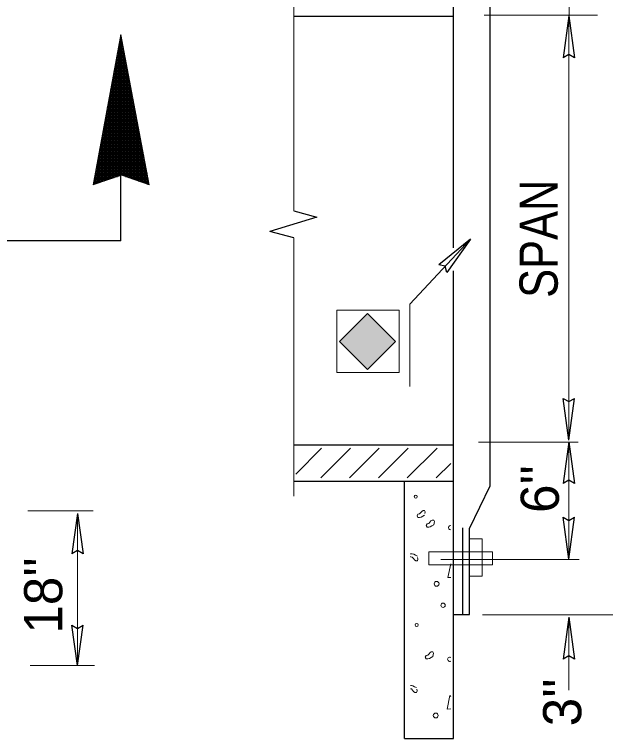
# Model space of a CAD drawing. Extents: x -48 to 160, y -9 to 186.
# Drawn here: x 68.68 to 76.16, y 17.96 to 27.14 of the extents above; entities that cross this region are included whole.
import ezdxf

# ---------------------------------------------------------------- set-up
doc = ezdxf.new("R2010")
doc.units = 0
doc.header["$LTSCALE"] = 0.19
doc.layers.add('1', color=7, linetype='Continuous', lineweight=13)

msp = doc.modelspace()

# ---------------------------------------------------------------- hatches: boundary and pattern name
at = {"layer": '1'}
msp.add_hatch(color=256, dxfattribs=at).paths.add_polyline_path([(73.1481, 22.6408), (72.7938, 22.9951), (73.1481, 23.3495), (73.5024, 22.9951)])

# ---------------------------------------------------------------- linework, layer by layer
at = {"layer": '1', "lineweight": 25}
for p, q in [((74.7024, 21.1664), (74.7024, 37.7463)), ((74.2368, 24.1836), (74.2368, 28.5972)), ((72.2131, 27.1186), (74.2368, 27.1186)), ((75.6988, 27.1221), (75.626, 26.5933)), ((75.6988, 27.1221), (75.7714, 26.5933)), ((70.0233, 24.2727), (70.0233, 25.8208)), ((72.2131, 24.3093), (71.9107, 24.39)), ((70.0233, 24.2727), (66.6442, 24.2727)), ((74.4528, 24.2936), (74.0526, 23.9684)), ((74.4528, 24.2936), (74.1551, 23.8725)), ((74.2368, 17.9646), (74.2368, 23.8905)), ((75.6992, 21.7466), (75.6266, 22.2751)), ((75.6992, 21.7466), (75.772, 22.2751)), ((72.2131, 21.6867), (74.2368, 21.6867)), ((75.6988, 21.7244), (75.626, 21.1956)), ((75.6988, 21.7244), (75.7714, 21.1956)), ((72.2388, 21.3167), (72.5662, 21.644)), ((72.5551, 21.2671), (72.932, 21.644)), ((72.9208, 21.2671), (73.2976, 21.644)), ((73.2867, 21.2671), (73.6636, 21.644)), ((73.6523, 21.2671), (74.0292, 21.644)), ((74.0182, 21.2671), (74.2031, 21.452)), ((72.2131, 21.2278), (74.2368, 21.2278)), ((73.6157, 17.9646), (73.6157, 21.2278)), ((69.4736, 20.8173), (69.4034, 20.3064)), ((69.4736, 20.8173), (69.5438, 20.3064)), ((75.6992, 20.2397), (75.6266, 20.7683)), ((75.6992, 20.2397), (75.772, 20.7683)), ((74.3552, 19.5361), (74.3552, 20.6353)), ((75.6988, 19.5006), (75.626, 18.9719)), ((75.6988, 19.5006), (75.7714, 18.9719)), ((69.4741, 18.8883), (69.4039, 19.3992)), ((69.4741, 18.8883), (69.5442, 19.3992)), ((73.6157, 17.9646), (74.2368, 17.9646))]:
    msp.add_line(p, q, dxfattribs=at)
at = {"layer": '1'}
for p, q in [((75.7032, 30.3267), (75.7032, 27.1312)), ((72.2131, 24.6522), (72.2131, 27.8202)), ((74.625, 27.1312), (76.0624, 27.1312)), ((75.699, 21.7466), (75.699, 27.1312)), ((70.0213, 26.8872), (70.0216, 26.8872)), ((70.0056, 25.0932), (70.0056, 26.8007)), ((70.0058, 26.8033), (70.0378, 26.8033)), ((70.0083, 26.8171), (70.0353, 26.8171)), ((70.0113, 26.8311), (70.0323, 26.8311)), ((70.0136, 26.8452), (70.0297, 26.8452)), ((70.0161, 26.8592), (70.0272, 26.8592)), ((70.0187, 26.8731), (70.0246, 26.8731)), ((70.0195, 25.0978), (70.0195, 26.8769)), ((70.0334, 25.1022), (70.0334, 26.8268)), ((69.9882, 26.7057), (70.0562, 26.7057)), ((69.9907, 26.7193), (70.0537, 26.7193)), ((69.9914, 25.0885), (69.9914, 26.7241)), ((69.9931, 26.7334), (70.0512, 26.7334)), ((69.9958, 26.7474), (70.0482, 26.7474)), ((69.9983, 26.7614), (70.0455, 26.7614)), ((70.0008, 26.7753), (70.0432, 26.7753)), ((70.0033, 26.7892), (70.0405, 26.7892)), ((70.0475, 25.0972), (70.0475, 26.7531)), ((69.9727, 26.6217), (70.0721, 26.6217)), ((69.9753, 26.6356), (70.0695, 26.6356)), ((69.9776, 25.0841), (69.9776, 26.6477)), ((69.9778, 26.6497), (70.067, 26.6497)), ((69.9803, 26.6637), (70.0643, 26.6637)), ((69.9829, 26.6777), (70.0616, 26.6777)), ((69.9853, 26.6915), (70.059, 26.6915)), ((70.0613, 25.0925), (70.0613, 26.6792)), ((69.9548, 26.5237), (70.0906, 26.5237)), ((69.9573, 26.5378), (70.0881, 26.5378)), ((69.9598, 26.5522), (70.0856, 26.5522)), ((69.9627, 26.5657), (70.0827, 26.5657)), ((69.9637, 25.0794), (69.9637, 26.5717)), ((69.9648, 26.5799), (70.0802, 26.5799)), ((69.9677, 26.5938), (70.0774, 26.5938)), ((69.9702, 26.6078), (70.0748, 26.6078)), ((70.0754, 25.0877), (70.0754, 26.6057)), ((70.0894, 25.0831), (70.0894, 26.5322)), ((69.9394, 26.4402), (70.1068, 26.4402)), ((69.9418, 26.4542), (70.104, 26.4542)), ((69.9445, 26.4679), (70.1013, 26.4679)), ((69.9472, 26.482), (70.0989, 26.482)), ((69.9497, 26.4958), (70.0961, 26.4958)), ((69.9497, 25.0747), (69.9497, 26.4954)), ((69.9522, 26.51), (70.0936, 26.51)), ((70.1033, 25.0783), (70.1033, 26.4587)), ((69.9213, 26.3425), (70.1254, 26.3425)), ((69.9217, 25.0656), (69.9217, 26.3427)), ((69.9239, 26.3563), (70.1227, 26.3563)), ((69.9267, 26.3701), (70.1201, 26.3701)), ((69.9289, 26.3842), (70.1173, 26.3842)), ((69.9318, 26.3981), (70.1145, 26.3981)), ((69.9344, 26.412), (70.1121, 26.412)), ((69.9355, 25.07), (69.9355, 26.4192)), ((69.9368, 26.4262), (70.1092, 26.4262)), ((70.1173, 25.0732), (70.1173, 26.385)), ((69.9037, 26.2447), (70.1439, 26.2447)), ((69.9061, 26.2587), (70.141, 26.2587)), ((69.9077, 25.0609), (69.9077, 26.2666)), ((69.9087, 26.2726), (70.1384, 26.2726)), ((69.9113, 26.2865), (70.1359, 26.2865)), ((69.9137, 26.3005), (70.1331, 26.3005)), ((69.9162, 26.3143), (70.1309, 26.3143)), ((69.9188, 26.3285), (70.1279, 26.3285)), ((70.1312, 25.0685), (70.1312, 26.3114)), ((69.8883, 26.1608), (70.1595, 26.1608)), ((69.8909, 26.1747), (70.157, 26.1747)), ((69.8933, 26.1887), (70.1545, 26.1887)), ((69.8938, 25.0565), (69.8938, 26.1902)), ((69.8959, 26.2027), (70.1515, 26.2027)), ((69.8985, 26.2166), (70.1493, 26.2166)), ((69.901, 26.2308), (70.1463, 26.2308)), ((70.1453, 25.0635), (70.1453, 26.2378)), ((70.1591, 25.0591), (70.1591, 26.1643)), ((69.8702, 26.0628), (70.1782, 26.0628)), ((69.8728, 26.0768), (70.1758, 26.0768)), ((69.8753, 26.0907), (70.1728, 26.0907)), ((69.8777, 26.1049), (70.1703, 26.1049)), ((69.8798, 25.0518), (69.8798, 26.114)), ((69.8804, 26.1189), (70.1676, 26.1189)), ((69.8832, 26.1328), (70.1649, 26.1328)), ((69.8855, 26.1469), (70.1624, 26.1469)), ((70.1732, 25.0536), (70.1732, 26.0905)), ((69.855, 25.9792), (70.194, 25.9792)), ((69.8575, 25.9931), (70.1916, 25.9931)), ((69.8601, 26.0071), (70.1889, 26.0071)), ((69.8628, 26.021), (70.1863, 26.021)), ((69.8653, 26.0351), (70.1835, 26.0351)), ((69.8658, 25.0471), (69.8658, 26.0374)), ((69.8678, 26.049), (70.1808, 26.049)), ((70.1872, 25.049), (70.1872, 26.0167)), ((69.8371, 25.8813), (70.2128, 25.8813)), ((69.8378, 25.038), (69.8378, 25.8849)), ((69.8398, 25.8953), (70.2101, 25.8953)), ((69.842, 25.9093), (70.2073, 25.9093)), ((69.8449, 25.9234), (70.2048, 25.9234)), ((69.8474, 25.9374), (70.2022, 25.9374)), ((69.8498, 25.9513), (70.1995, 25.9513)), ((69.8519, 25.0423), (69.8519, 25.9615)), ((69.8523, 25.9654), (70.1969, 25.9654)), ((70.2012, 25.0443), (70.2012, 25.9432)), ((69.8217, 25.7975), (70.2287, 25.7975)), ((69.8239, 25.0332), (69.8239, 25.8087)), ((69.8244, 25.8117), (70.2261, 25.8117)), ((69.8268, 25.8255), (70.2232, 25.8255)), ((69.8294, 25.8395), (70.2207, 25.8395)), ((69.8319, 25.8536), (70.218, 25.8536)), ((69.8345, 25.8675), (70.2153, 25.8675)), ((70.2152, 25.0397), (70.2152, 25.8693)), ((70.2291, 25.0347), (70.2291, 25.796)), ((69.8038, 25.6997), (70.2471, 25.6997)), ((69.8062, 25.7138), (70.2447, 25.7138)), ((69.8089, 25.7277), (70.2419, 25.7277)), ((69.8099, 25.0288), (69.8099, 25.7328)), ((69.8116, 25.7417), (70.2392, 25.7417)), ((69.8139, 25.7557), (70.2364, 25.7557)), ((69.8167, 25.7695), (70.234, 25.7695)), ((69.8193, 25.7836), (70.2313, 25.7836)), ((70.2431, 25.0299), (70.2431, 25.7226)), ((69.7861, 25.6019), (70.2657, 25.6019)), ((69.7885, 25.6158), (70.263, 25.6158)), ((69.791, 25.6297), (70.2604, 25.6297)), ((69.7938, 25.6439), (70.258, 25.6439)), ((69.7961, 25.024), (69.7961, 25.6562)), ((69.7963, 25.6579), (70.2551, 25.6579)), ((69.7987, 25.6718), (70.2524, 25.6718)), ((69.8012, 25.6857), (70.2497, 25.6857)), ((70.2569, 25.025), (70.2569, 25.6487)), ((69.7705, 25.5182), (70.2817, 25.5182)), ((69.7731, 25.5322), (70.2788, 25.5322)), ((69.7758, 25.5462), (70.2763, 25.5462)), ((69.7783, 25.5602), (70.2737, 25.5602)), ((69.7809, 25.5741), (70.2709, 25.5741)), ((69.7821, 25.0192), (69.7821, 25.5799)), ((69.7832, 25.5879), (70.2684, 25.5879)), ((70.2709, 25.0202), (70.2709, 25.5751)), ((69.7529, 25.4203), (70.3, 25.4203)), ((69.754, 25.0101), (69.754, 25.4275)), ((69.7552, 25.4343), (70.2975, 25.4343)), ((69.7577, 25.4482), (70.2948, 25.4482)), ((69.7606, 25.4624), (70.2924, 25.4624)), ((69.7627, 25.4761), (70.2895, 25.4761)), ((69.7655, 25.4903), (70.2869, 25.4903)), ((69.7681, 25.5045), (70.2842, 25.5045)), ((69.7681, 25.0148), (69.7681, 25.5037)), ((70.2848, 25.0156), (70.2848, 25.5014)), ((70.2988, 25.0101), (70.2988, 25.4276)), ((69.7373, 25.3367), (70.3159, 25.3367)), ((69.7398, 25.3506), (70.3134, 25.3506)), ((69.7401, 25.0057), (69.7401, 25.3513)), ((69.7424, 25.3645), (70.3108, 25.3645)), ((69.745, 25.3784), (70.3079, 25.3784)), ((69.7474, 25.3923), (70.3055, 25.3923)), ((69.7502, 25.4065), (70.3028, 25.4065)), ((70.3127, 25.0057), (70.3127, 25.3543)), ((69.7195, 25.2387), (70.3348, 25.2387)), ((69.7217, 25.2527), (70.3319, 25.2527)), ((69.7246, 25.2667), (70.3294, 25.2667)), ((69.7261, 25.0008), (69.7261, 25.275)), ((69.727, 25.2804), (70.3268, 25.2804)), ((69.7297, 25.2946), (70.324, 25.2946)), ((69.7322, 25.3088), (70.3212, 25.3088)), ((69.7347, 25.3226), (70.3186, 25.3226)), ((70.3268, 25.0008), (70.3268, 25.2804)), ((69.7039, 25.1551), (70.3506, 25.1551)), ((69.7063, 25.169), (70.3478, 25.169)), ((69.7094, 25.1829), (70.3452, 25.1829)), ((69.7117, 25.1969), (70.3427, 25.1969)), ((69.7123, 24.9962), (69.7123, 25.1984)), ((69.7141, 25.2108), (70.3399, 25.2108)), ((69.717, 25.2248), (70.3373, 25.2248)), ((70.3406, 24.9961), (70.3406, 25.2067)), ((69.6862, 25.0572), (69.8963, 25.0572)), ((69.6887, 25.0711), (69.9387, 25.0711)), ((69.6913, 25.0851), (69.9809, 25.0851)), ((69.6938, 25.0992), (70.0233, 25.0992)), ((69.6962, 25.1131), (70.3584, 25.1131)), ((69.6983, 24.9917), (69.6983, 25.1225)), ((69.6988, 25.127), (70.3559, 25.127)), ((69.7017, 25.1411), (70.3532, 25.1411)), ((70.0422, 25.0992), (70.3612, 25.0992)), ((70.0827, 25.0851), (70.3639, 25.0851)), ((70.1232, 25.0711), (70.3663, 25.0711)), ((70.1635, 25.0572), (70.3692, 25.0572)), ((70.3548, 24.9913), (70.3548, 25.1333)), ((70.3686, 24.9864), (70.3686, 25.0599)), ((69.6735, 24.9875), (69.6852, 24.9875)), ((69.676, 25.0014), (69.7271, 25.0014)), ((69.6783, 25.0152), (69.7696, 25.0152)), ((69.6811, 25.0292), (69.8116, 25.0292)), ((69.6834, 25.0433), (69.8543, 25.0433)), ((69.6843, 24.987), (69.6843, 25.046)), ((70.2038, 25.0433), (70.3718, 25.0433)), ((70.2442, 25.0292), (70.3743, 25.0292)), ((70.2848, 25.0152), (70.3772, 25.0152)), ((70.3254, 25.0014), (70.3797, 25.0014)), ((70.3657, 24.9875), (70.3823, 24.9875)), ((70.3827, 24.9817), (70.3827, 24.9862)), ((72.2131, 24.3093), (72.2131, 21.0373)), ((74.5559, 21.7188), (75.8192, 21.7188)), ((75.699, 20.2395), (75.699, 21.7244)), ((68.8427, 20.849), (69.6737, 20.849)), ((69.4738, 18.8882), (69.4738, 20.8174)), ((74.0764, 20.2336), (75.8308, 20.2336)), ((74.6059, 19.5307), (77.5057, 19.5307)), ((75.699, 18.5788), (75.699, 19.4419)), ((68.876, 18.8882), (69.6902, 18.8882))]:
    msp.add_line(p, q, dxfattribs=at)
for points in [[(70.3837, 24.9812), (70.0214, 26.8887), (69.6723, 24.983), (70.0332, 25.1026)], [(73.5482, 22.6027), (72.7591, 22.6027), (72.7591, 23.3917), (73.5482, 23.3917)], [(73.1481, 22.6408), (72.7938, 22.9951), (73.1481, 23.3495), (73.5024, 22.9951)], [(74.4368, 20.0211), (74.4368, 20.4974), (74.6017, 20.4974), (74.6017, 20.0211)], [(74.73, 20.1677), (74.73, 20.3325), (73.9234, 20.3325), (73.9234, 20.1677)]]:
    msp.add_lwpolyline(points, close=True, dxfattribs=at)
at = {"layer": '1', "lineweight": 25}
for points in [[(75.7714, 26.5933), (75.6979, 26.6343), (75.626, 26.5933)], [(72.2131, 24.6522), (72.506, 24.574), (71.9107, 24.39)], [(74.1551, 23.8725), (74.1303, 23.9498), (74.0526, 23.9684)], [(75.6266, 22.2751), (75.7001, 22.2342), (75.772, 22.2751)], [(75.7714, 21.1956), (75.6979, 21.2368), (75.626, 21.1956)], [(74.2368, 19.5361), (74.4417, 19.5361), (74.4417, 20.6244), (74.7024, 21.1664)], [(75.6266, 20.7683), (75.7001, 20.7274), (75.772, 20.7683)], [(69.5438, 20.3064), (69.4728, 20.3459), (69.4034, 20.3064)], [(69.4039, 19.3992), (69.4748, 19.3597), (69.5442, 19.3992)], [(75.7714, 18.9719), (75.6979, 19.0129), (75.626, 18.9719)]]:
    msp.add_lwpolyline(points, dxfattribs=at)
at = {"layer": '1'}
for points in [[(73.6832, 22.425), (73.6832, 23.4704), (74.4531, 24.2935)], [(73.872, 20.7954), (73.848, 20.7832), (73.8276, 20.7713), (73.8075, 20.7672), (73.7873, 20.7672), (73.7753, 20.7872), (73.7873, 20.8075), (73.8075, 20.8115), (73.8236, 20.8276), (73.8357, 20.8438), (73.852, 20.8559), (73.872, 20.8559), (73.8803, 20.836), (73.8762, 20.8154)], [(73.988, 20.6732), (73.9639, 20.6608), (73.9436, 20.6488), (73.9234, 20.6448), (73.9034, 20.6448), (73.8915, 20.6648), (73.9034, 20.6851), (73.9234, 20.6892), (73.9397, 20.7054), (73.952, 20.7214), (73.9679, 20.7337), (73.988, 20.7337), (73.9962, 20.7133), (73.9923, 20.6932)], [(73.9923, 20.6923), (73.9875, 20.6736), (73.9869, 20.6728)], [(73.7797, 20.2776), (73.7554, 20.2895), (73.735, 20.3018), (73.7149, 20.3057), (73.6947, 20.3057), (73.6918, 20.3008)], [(73.6918, 20.2703), (73.6947, 20.2654), (73.7149, 20.2615), (73.731, 20.2452), (73.7433, 20.229), (73.7593, 20.2171), (73.7797, 20.2171), (73.7876, 20.2372), (73.7836, 20.2573)], [(74.2031, 20.1777), (74.1668, 20.0042), (74.2031, 20.0068)], [(73.977, 19.0046), (73.9527, 18.9925), (73.9327, 18.9802), (73.9125, 18.9763), (73.8923, 18.9763), (73.8803, 18.9965), (73.8923, 19.0168), (73.9125, 19.0207), (73.9285, 19.0367), (73.9407, 19.0532), (73.9566, 19.0651), (73.977, 19.0651), (73.9851, 19.0448), (73.9811, 19.0248)], [(73.9814, 19.0241), (73.9766, 19.0053), (73.976, 19.0046)], [(73.7684, 18.6092), (73.7442, 18.6212), (73.7241, 18.6332), (73.7037, 18.6374), (73.6918, 18.6374)], [(73.6918, 18.5954), (73.7037, 18.5928), (73.7198, 18.5768), (73.732, 18.5607), (73.7482, 18.5482), (73.7684, 18.5482), (73.7763, 18.5686), (73.7724, 18.5888)], [(74.2031, 18.4977), (74.1922, 18.5091), (74.1556, 18.3357), (74.2031, 18.3393)]]:
    msp.add_lwpolyline(points, dxfattribs=at)
for centre, radius in [((73.7599, 21.0306), 0.0194), ((74.0237, 19.9255), 0.0309), ((74.1056, 19.6536), 0.0267), ((73.771, 19.404), 0.0194), ((74.0126, 18.2571), 0.0309)]:
    msp.add_circle(centre, radius, dxfattribs=at)
for centre, start, end in [((74.2016, 20.6374), 86.80557, 273.19443), ((74.1905, 18.9689), 61.80912, 298.19088)]:
    msp.add_arc(centre, 0.0267, start, end, dxfattribs=at)

# ---------------------------------------------------------------- texts
at = {"layer": '1', "width": 0.85}
msp.add_text('SPAN', height=0.484, rotation=90, dxfattribs=at).set_placement((75.5581, 23.5491))
at = {"layer": '1'}
for s, p in [("6''", (75.5731, 20.8236)), ("18''", (69.2815, 19.2948)), ("3''", (75.8566, 18.1201))]:
    msp.add_text(s, height=0.484, rotation=90, dxfattribs=at).set_placement(p)

doc.saveas('drawing.dxf')
